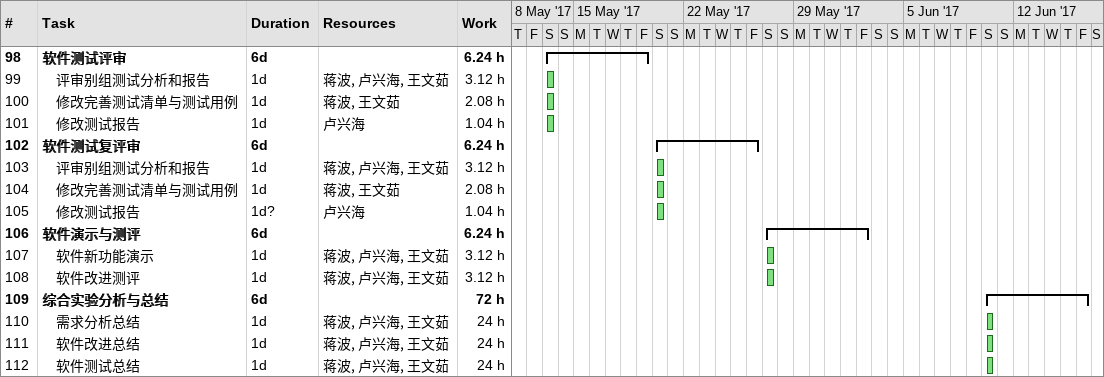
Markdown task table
| ID | Level | Task | Duration | Start | Finish | Resources | Work (h) |
|---|---|---|---|---|---|---|---|
| 98 | 1 | **软件测试评审** | 6d | 2017-05-13 | 2017-05-19 |  | 6.24 |
| 99 | 2 | 评审别组测试分析和报告 | 1d | 2017-05-13 | 2017-05-13 | 蒋波, 卢兴海, 王文茹 | 3.12 |
| 100 | 2 | 修改完善测试清单与测试用例 | 1d | 2017-05-13 | 2017-05-13 | 蒋波, 王文茹 | 2.08 |
| 101 | 2 | 修改测试报告 | 1d | 2017-05-13 | 2017-05-13 | 卢兴海 | 1.04 |
| 102 | 1 | **软件测试复评审** | 6d | 2017-05-20 | 2017-05-26 |  | 6.24 |
| 103 | 2 | 评审别组测试分析和报告 | 1d | 2017-05-20 | 2017-05-20 | 蒋波, 卢兴海, 王文茹 | 3.12 |
| 104 | 2 | 修改完善测试清单与测试用例 | 1d | 2017-05-20 | 2017-05-20 | 蒋波, 王文茹 | 2.08 |
| 105 | 2 | 修改测试报告 | 1d? | 2017-05-20 | 2017-05-20 | 卢兴海 | 1.04 |
| 106 | 1 | **软件演示与测评** | 6d | 2017-05-27 | 2017-06-02 |  | 6.24 |
| 107 | 2 | 软件新功能演示 | 1d | 2017-05-27 | 2017-05-27 | 蒋波, 卢兴海, 王文茹 | 3.12 |
| 108 | 2 | 软件改进测评 | 1d | 2017-05-27 | 2017-05-27 | 蒋波, 卢兴海, 王文茹 | 3.12 |
| 109 | 1 | **综合实验分析与总结** | 6d | 2017-06-10 | 2017-06-16 |  | 72 |
| 110 | 2 | 需求分析总结 | 1d | 2017-06-10 | 2017-06-10 | 蒋波, 卢兴海, 王文茹 | 24 |
| 111 | 2 | 软件改进总结 | 1d | 2017-06-10 | 2017-06-10 | 蒋波, 卢兴海, 王文茹 | 24 |
| 112 | 2 | 软件测试总结 | 1d | 2017-06-10 | 2017-06-10 | 蒋波, 卢兴海, 王文茹 | 24 |
